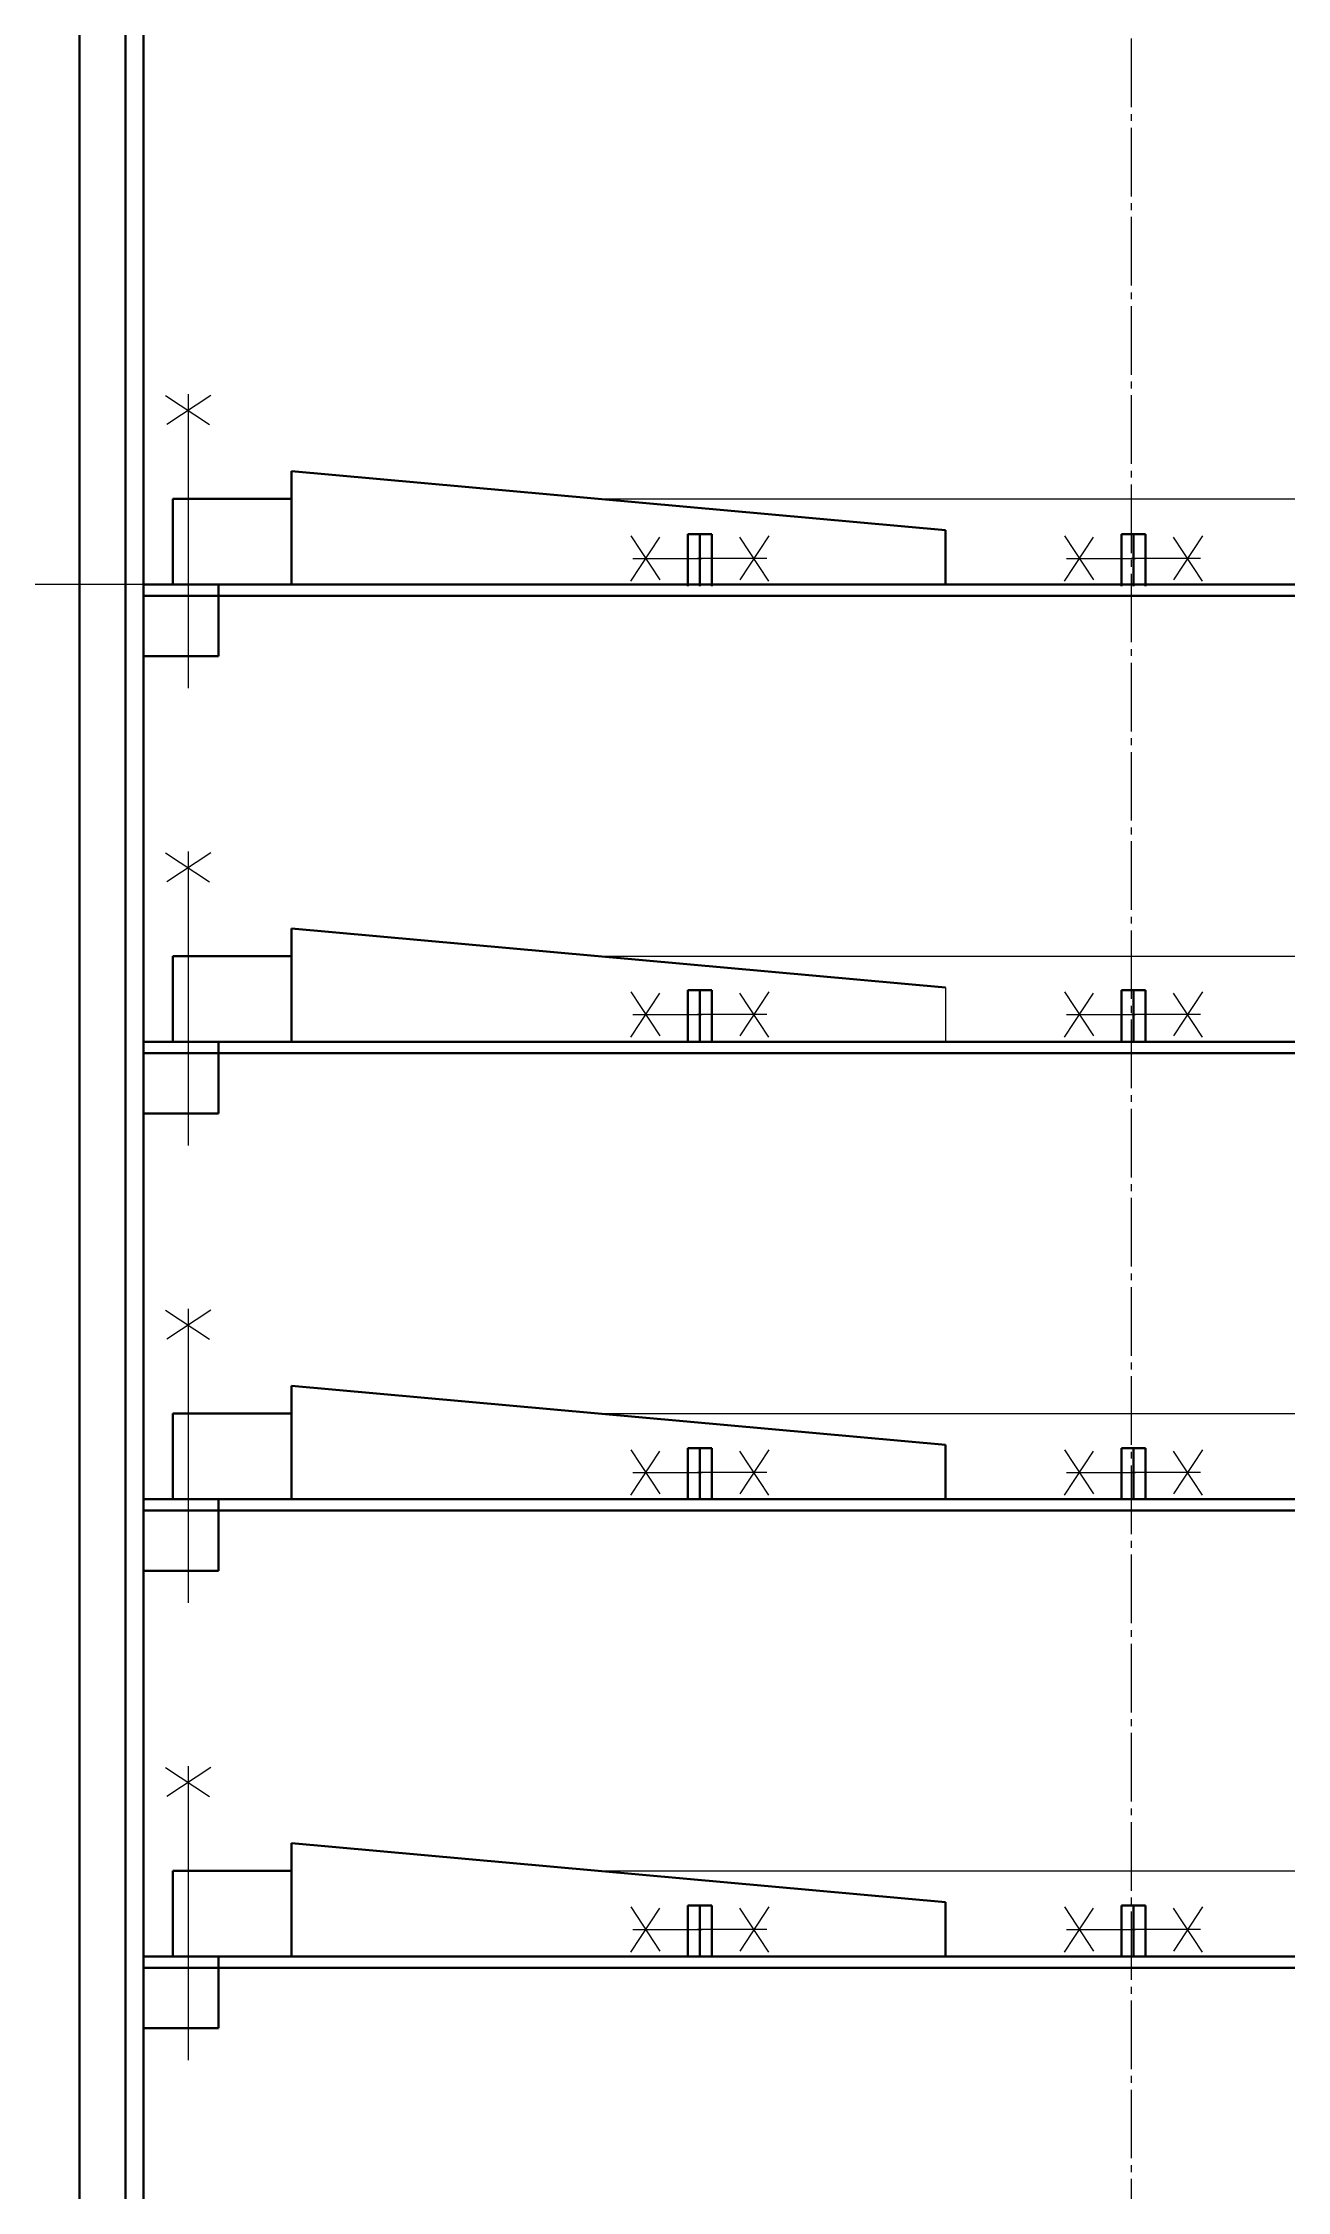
# Model space of a CAD drawing. Header units: millimetres. Extents: x -3570 to 3570, y -5049 to 5049.
# Drawn here: x -2435 to -1891, y -3530 to -2590 of the extents above; entities that cross this region are included whole.
import ezdxf

# ---------------------------------------------------------------- set-up
doc = ezdxf.new("R2010")
doc.units = ezdxf.units.MM
doc.linetypes.add('EB_DASHDOT', pattern=[39, 30, -3, 3, -3])
for name, color, linetype, lineweight in [('CAXA0', 7, 'Continuous', 70), ('CAXA1', 1, 'EB_DASHDOT', 25), ('CAXA3', 7, 'Continuous', 25), ('CAXA4', 3, 'Continuous', 25)]:
    doc.layers.add(name, color=color, linetype=linetype, lineweight=lineweight)
doc.styles.add('标准', font='SIMFANG.TTF', dxfattribs={"width": 0.667})
doc.dimstyles.new('标准', dxfattribs={"dimtxt": 3.5, "dimasz": 4, "dimexe": 2, "dimexo": 0, "dimtad": 1, "dimdsep": 46, "dimtxsty": '标准', "dimcen": 0, "dimdle": 6, "dimaunit": 1, "dimazin": 2, "dimtfac": 1, "dimtdec": 3, "dimtmove": 0, "dimatfit": 3, "dimfxl": 0, "dimtolj": 1, "dimtzin": 0, "dimarcsym": 0})

# ---------------------------------------------------------------- blocks, each defined once
blk = doc.blocks.new('*CAXBLOCK5354')
at = {"layer": 'CAXA4', "linetype": 'Continuous', "lineweight": 25}
for points in [[(-2537.93, -2827.17), (-2533.68, -2861.17), (-2542.18, -2861.17)], [(-2537.93, -3632.17), (-2533.68, -3598.17), (-2542.18, -3598.17)]]:
    blk.add_hatch(color=0, dxfattribs=at).paths.add_polyline_path(points, flags=0)
at = {"layer": 'CAXA4', "color": 0, "linetype": 'Continuous', "lineweight": 25}
for p, q in [((-2390.68, -2827.17), (-2571.93, -2827.17)), ((-2537.93, -3632.17), (-2537.93, -2827.17)), ((-2390.68, -3632.17), (-2571.93, -3632.17))]:
    blk.add_line(p, q, dxfattribs=at)
at = {"layer": 'CAXA4', "color": 0, "linetype": 'Continuous', "lineweight": 25, "insert": (-2633.13, -3341.65), "char_height": 49.635, "attachment_point": 1, "rotation": 90, "style": '标准'}
blk.add_mtext('\\fFangSong_GB2312;5层旋流板', dxfattribs=at)

msp = doc.modelspace()

# ---------------------------------------------------------------- linework, layer by layer
at = {"layer": 'CAXA0', "linetype": 'Continuous', "lineweight": 70}
for p, q in [((-2418.678, -1382.068), (-2418.678, -3760.66)), ((-2398.678, -1382.068), (-2398.678, -3759.857)), ((-2390.678, -1382.068), (-2390.678, -3759.53)), ((-2325.991, -2777.656), (-2040.005, -2803.407)), ((-2325.991, -2827.171), (-2325.991, -2777.656)), ((-2377.988, -2789.764), (-2325.991, -2789.764)), ((-2377.988, -2826.97), (-2377.988, -2789.764)), ((-2152.653, -2805.2), (-2142.15, -2805.2)), ((-2152.653, -2805.2), (-2152.653, -2827.853)), ((-2147.401, -2805.2), (-2147.401, -2827.853)), ((-2142.15, -2805.2), (-2142.15, -2827.853)), ((-2040.005, -2803.407), (-2040.005, -2827.171)), ((-1963.017, -2805.2), (-1952.513, -2805.2)), ((-1963.017, -2805.2), (-1963.017, -2827.853)), ((-1957.765, -2805.2), (-1957.765, -2827.853)), ((-1952.513, -2805.2), (-1952.513, -2827.853)), ((-1957.765, -2827.171), (-2390.678, -2827.171)), ((-2357.884, -2827.171), (-2357.884, -2858.551)), ((-1959.591, -2827.171), (-1526.678, -2827.171)), ((-1957.765, -2832.171), (-2390.678, -2832.171)), ((-1959.591, -2832.171), (-1526.678, -2832.171)), ((-2357.884, -2858.551), (-2390.678, -2858.551)), ((-2390.678, -2943.6), (-2390.678, -3213.945)), ((-2390.678, -2964.783), (-2390.678, -3190.377)), ((-2325.991, -3027.171), (-2325.991, -2977.656)), ((-2325.991, -2977.656), (-2040.005, -3003.407)), ((-2377.988, -2989.764), (-2325.991, -2989.764)), ((-2377.988, -3026.97), (-2377.988, -2989.764)), ((-2152.653, -3004.601), (-2142.15, -3004.601)), ((-2152.653, -3004.601), (-2152.653, -3027.254)), ((-2147.401, -3004.601), (-2147.401, -3027.254)), ((-2142.15, -3004.601), (-2142.15, -3027.254)), ((-1963.017, -3004.601), (-1952.513, -3004.601)), ((-1963.017, -3004.601), (-1963.017, -3027.254)), ((-1957.765, -3004.601), (-1957.765, -3027.254)), ((-1952.513, -3004.601), (-1952.513, -3027.254)), ((-1957.765, -3027.171), (-2390.678, -3027.171)), ((-1957.765, -3032.171), (-2390.678, -3032.171)), ((-2357.884, -3027.171), (-2357.884, -3058.551)), ((-1959.591, -3027.171), (-1526.678, -3027.171)), ((-1959.591, -3032.171), (-1526.678, -3032.171)), ((-2357.884, -3058.551), (-2390.678, -3058.551)), ((-2390.678, -3149.483), (-2390.678, -3432.181)), ((-2325.991, -3177.656), (-2040.005, -3203.407)), ((-2325.991, -3227.171), (-2325.991, -3177.656)), ((-2377.988, -3189.764), (-2325.991, -3189.764)), ((-2377.988, -3226.97), (-2377.988, -3189.764)), ((-2152.653, -3204.938), (-2142.15, -3204.938)), ((-2152.653, -3204.938), (-2152.653, -3227.592)), ((-2147.401, -3204.938), (-2147.401, -3227.592)), ((-2142.15, -3204.938), (-2142.15, -3227.592)), ((-2040.005, -3203.407), (-2040.005, -3227.171)), ((-1963.017, -3204.938), (-1952.513, -3204.938)), ((-1963.017, -3204.938), (-1963.017, -3227.592)), ((-1957.765, -3204.938), (-1957.765, -3227.592)), ((-1952.513, -3204.938), (-1952.513, -3227.592)), ((-1957.765, -3227.171), (-2390.678, -3227.171)), ((-2357.884, -3227.171), (-2357.884, -3258.551)), ((-1959.591, -3227.171), (-1526.678, -3227.171)), ((-1957.765, -3232.171), (-2390.678, -3232.171)), ((-1959.591, -3232.171), (-1526.678, -3232.171)), ((-2357.884, -3258.551), (-2390.678, -3258.551)), ((-2325.991, -3377.656), (-2040.005, -3403.407)), ((-2325.991, -3427.171), (-2325.991, -3377.656)), ((-2377.988, -3389.764), (-2325.991, -3389.764)), ((-2377.988, -3426.97), (-2377.988, -3389.764)), ((-2152.653, -3404.839), (-2142.15, -3404.839)), ((-2152.653, -3404.839), (-2152.653, -3427.492)), ((-2147.401, -3404.839), (-2147.401, -3427.492)), ((-2142.15, -3404.839), (-2142.15, -3427.492)), ((-2040.005, -3403.407), (-2040.005, -3427.171)), ((-1963.017, -3404.839), (-1952.513, -3404.839)), ((-1963.017, -3404.839), (-1963.017, -3427.492)), ((-1957.765, -3404.839), (-1957.765, -3427.492)), ((-1952.513, -3404.839), (-1952.513, -3427.492)), ((-1957.765, -3427.171), (-2390.678, -3427.171)), ((-2357.884, -3427.171), (-2357.884, -3458.551)), ((-1959.591, -3427.171), (-1526.678, -3427.171)), ((-1957.765, -3432.171), (-2390.678, -3432.171)), ((-1959.591, -3432.171), (-1526.678, -3432.171)), ((-2357.884, -3458.551), (-2390.678, -3458.551))]:
    msp.add_line(p, q, dxfattribs=at)
at = {"layer": 'CAXA0', "linetype": 'EB_DASHDOT', "lineweight": 25}
msp.add_line((-2040.005, -3003.407), (-2040.005, -3027.171), dxfattribs=at)
at = {"layer": 'CAXA1', "linetype": 'EB_DASHDOT', "lineweight": 25}
msp.add_line((-1958.678, 4314.562), (-1958.678, -4431.146), dxfattribs=at)
at = {"layer": 'CAXA3', "linetype": 'Continuous', "lineweight": 25}
for p, q in [((-2381.12, -2744.466), (-2361.845, -2757.143)), ((-2361.294, -2744.466), (-2380.569, -2757.143)), ((-2371.207, -2743.984), (-2371.207, -2872.492)), ((-2191.526, -2789.764), (-1725.83, -2789.764)), ((-2177.554, -2805.87), (-2164.877, -2825.145)), ((-2177.554, -2825.695), (-2164.877, -2806.421)), ((-2117.249, -2805.87), (-2129.926, -2825.145)), ((-2117.249, -2825.695), (-2129.926, -2806.421)), ((-1987.918, -2805.87), (-1975.241, -2825.145)), ((-1987.918, -2825.695), (-1975.241, -2806.421)), ((-1927.612, -2805.87), (-1940.29, -2825.145)), ((-1927.612, -2825.695), (-1940.29, -2806.421)), ((-2176.722, -2815.783), (-2146.434, -2815.783)), ((-2118.08, -2815.783), (-2148.369, -2815.783)), ((-1987.086, -2815.783), (-1956.798, -2815.783)), ((-1928.444, -2815.783), (-1958.733, -2815.783)), ((-2381.12, -2944.466), (-2361.845, -2957.143)), ((-2361.294, -2944.466), (-2380.569, -2957.143)), ((-2371.207, -2943.984), (-2371.207, -3072.492)), ((-2191.526, -2989.764), (-1725.83, -2989.764)), ((-2177.554, -3005.271), (-2164.877, -3024.545)), ((-2177.554, -3025.096), (-2164.877, -3005.822)), ((-2117.249, -3005.271), (-2129.926, -3024.545)), ((-2117.249, -3025.096), (-2129.926, -3005.822)), ((-1987.918, -3005.271), (-1975.241, -3024.545)), ((-1987.918, -3025.096), (-1975.241, -3005.822)), ((-1927.612, -3005.271), (-1940.29, -3024.545)), ((-1927.612, -3025.096), (-1940.29, -3005.822)), ((-2176.722, -3015.183), (-2146.434, -3015.183)), ((-2118.08, -3015.183), (-2148.369, -3015.183)), ((-1987.086, -3015.183), (-1956.798, -3015.183)), ((-1928.444, -3015.183), (-1958.733, -3015.183)), ((-2381.12, -3144.466), (-2361.845, -3157.143)), ((-2361.294, -3144.466), (-2380.569, -3157.143)), ((-2371.207, -3143.984), (-2371.207, -3272.492)), ((-2191.526, -3189.764), (-1725.83, -3189.764)), ((-2177.554, -3205.609), (-2164.877, -3224.883)), ((-2177.554, -3225.434), (-2164.877, -3206.159)), ((-2117.249, -3205.609), (-2129.926, -3224.883)), ((-2117.249, -3225.434), (-2129.926, -3206.159)), ((-1987.918, -3205.609), (-1975.241, -3224.883)), ((-1987.918, -3225.434), (-1975.241, -3206.159)), ((-1927.612, -3205.609), (-1940.29, -3224.883)), ((-1927.612, -3225.434), (-1940.29, -3206.159)), ((-2176.722, -3215.521), (-2146.434, -3215.521)), ((-2118.08, -3215.521), (-2148.369, -3215.521)), ((-1987.086, -3215.521), (-1956.798, -3215.521)), ((-1928.444, -3215.521), (-1958.733, -3215.521)), ((-2371.207, -3343.984), (-2371.207, -3472.492)), ((-2381.12, -3344.466), (-2361.845, -3357.143)), ((-2361.294, -3344.466), (-2380.569, -3357.143)), ((-2191.526, -3389.764), (-1725.83, -3389.764)), ((-2177.554, -3405.509), (-2164.877, -3424.784)), ((-2177.554, -3425.334), (-2164.877, -3406.06)), ((-2117.249, -3405.509), (-2129.926, -3424.784)), ((-2117.249, -3425.334), (-2129.926, -3406.06)), ((-1987.918, -3405.509), (-1975.241, -3424.784)), ((-1987.918, -3425.334), (-1975.241, -3406.06)), ((-1927.612, -3405.509), (-1940.29, -3424.784)), ((-1927.612, -3425.334), (-1940.29, -3406.06)), ((-2176.722, -3415.422), (-2146.434, -3415.422)), ((-2118.08, -3415.422), (-2148.369, -3415.422)), ((-1987.086, -3415.422), (-1956.798, -3415.422)), ((-1928.444, -3415.422), (-1958.733, -3415.422))]:
    msp.add_line(p, q, dxfattribs=at)

# ---------------------------------------------------------------- dimensions: what is measured, and where the dimension line sits
at = {"layer": 'CAXA4'}
dim = msp.add_linear_dim(base=(-2537.933, -3347.787), p1=(-2390.678, -3632.171), p2=(-2390.678, -2827.171), angle=270, text='\\fFangSong_GB2312;5层旋流板', dimstyle='标准', dxfattribs=at)
dim.commit()
dim.dimension.update_dxf_attribs({"geometry": '*CAXBLOCK5354', "text_midpoint": (-2599.133, -3229.671)})

doc.saveas('drawing.dxf')
